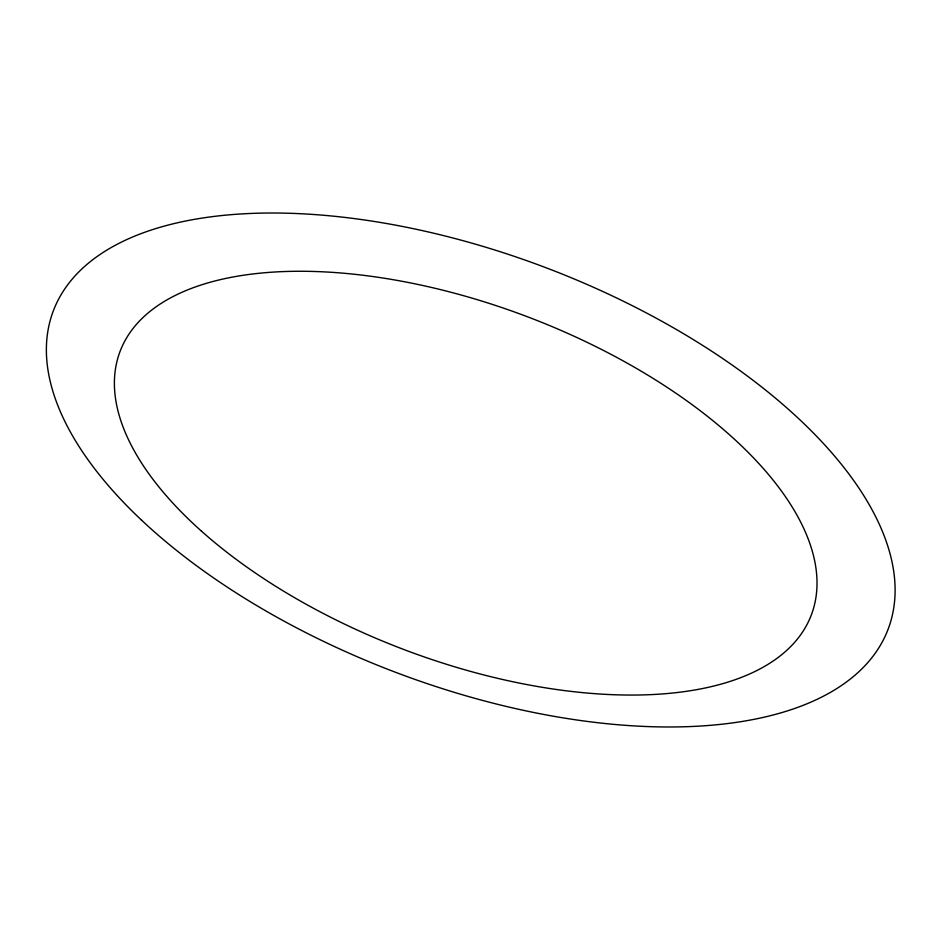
<?xml version="1.0" encoding="UTF-8"?>
<svg xmlns="http://www.w3.org/2000/svg" width="940" height="940" viewBox="0 0 940 940"><rect width="100%" height="100%" fill="white"/><g stroke="black" fill="none" stroke-linecap="round" stroke-linejoin="round"><path stroke-width="1.41" d="M141.552 520.161A446.712 215.8 20.9 0 0 867.256 663.193A446.712 215.8 20.9 0 0 403.413 226.646A446.712 215.8 20.9 0 0 141.552 520.161M201.477 531.159A369.89 177.472 20.9 0 0 798.318 637.908A369.89 177.472 20.9 0 0 397.326 280.425A369.89 177.472 20.9 0 0 201.477 531.159"/></g></svg>
